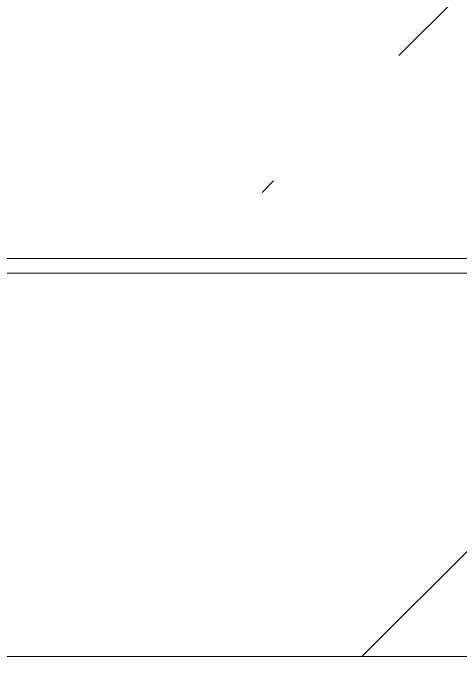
# Model space of a CAD drawing. Header units: millimetres. Extents: x -515342 to 330399, y -224905 to 507333.
# Drawn here: x 229162.3 to 229255.5, y 101495.1 to 101635.5 of the extents above; entities that cross this region are included whole.
import ezdxf

# ---------------------------------------------------------------- set-up
doc = ezdxf.new("R2010")
doc.units = ezdxf.units.MM
for name, color, linetype, lineweight in [('Крыша', 7, 'Continuous', 0), ('Перекрытие', 7, 'Continuous', 0), ('Стены внутренние', 7, 'Continuous', 0)]:
    doc.layers.add(name, color=color, linetype=linetype, lineweight=lineweight)

msp = doc.modelspace()

# ---------------------------------------------------------------- hatches: boundary and pattern name
at = {"layer": 'Крыша'}
h = msp.add_hatch(dxfattribs=at)
h.set_pattern_fill('FP_11', color=256, style=0, pattern_type=2)
h.set_pattern_definition([(45, (223568.56, 95610.5), (-114.0493, 114.0493), []), (45, (223682.61, 95610.5), (-114.0493, 114.0493), [201.613, -40.323, 3.353, -36.97])])
h.paths.add_polyline_path([(229822.5004, 101584.3929), (230649.7438, 101584.3929), (230649.7438, 101639.3919), (229159.7438, 101663.8511), (229159.7438, 101584.3929), (229716.0741, 101584.3929)])
at = {"layer": 'Перекрытие'}
h = msp.add_hatch(dxfattribs=at)
h.set_pattern_fill('FP_1', color=256, style=0, pattern_type=2)
h.set_pattern_definition([(45, (223568.56, 95610.5), (-224.506, 224.506), []), (45, (223793.07, 95610.5), (-224.506, 224.506), [396.875, -79.375, 3.353, -76.022])])
h.paths.add_polyline_path([(229290.3691, 101501.3929), (230649.7438, 101501.3929), (230649.7438, 101581.3929), (229149.7438, 101581.3929), (229149.7438, 101501.3929), (229183.9428, 101501.3929)])
h.paths.add_polyline_path([(213539.2824, 101501.3929), (214904.788, 101501.3929), (214904.788, 101581.3929), (213439.7438, 101581.3929), (213439.7438, 101501.3929)])
at = {"layer": 'Стены внутренние'}
h = msp.add_hatch(dxfattribs=at)
h.set_pattern_fill('FP_9', color=256, style=0, pattern_type=2)
h.set_pattern_definition([(45, (223568.56, 95610.5), (-235.732, 235.732), []), (45, (223725.7, 95610.5), (-235.732, 235.732), [])])
h.paths.add_polyline_path([(229279.7438, 101299.8621), (229279.7438, 101501.3929), (229159.7438, 101501.3929), (229159.7438, 101305.8521), (229183.9428, 101304.6442)])

# ---------------------------------------------------------------- linework, layer by layer
at = {"layer": 'Крыша'}
msp.add_line((229159.7438, 101584.3929), (230649.7438, 101584.3929), dxfattribs=at)
at = {"layer": 'Перекрытие'}
for p, q in [((230649.7438, 101581.3929), (229149.7438, 101581.3929)), ((229149.7438, 101501.3929), (230649.7438, 101501.3929))]:
    msp.add_line(p, q, dxfattribs=at)

doc.saveas('drawing.dxf')
